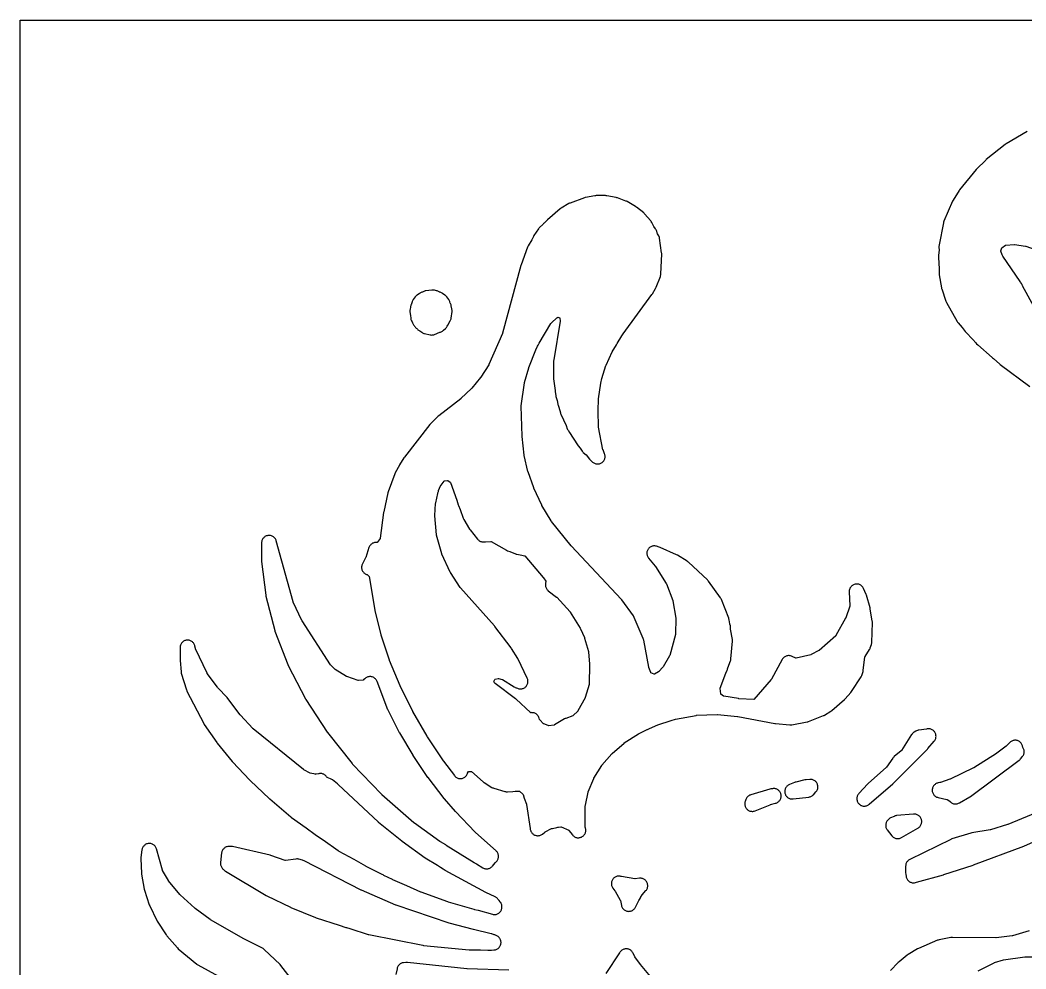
# Model space of a CAD drawing. Header units: millimetres. Extents: x 0 to 300, y 0 to 300.
# Drawn here: x 0 to 161.6, y 147.6 to 300 of the extents above; entities that cross this region are included whole.
import ezdxf

# ---------------------------------------------------------------- set-up
doc = ezdxf.new("R2010")
doc.units = ezdxf.units.MM
doc.layers.add('CUT', color=7, linetype='CONTINUOUS')

msp = doc.modelspace()

# ---------------------------------------------------------------- linework, layer by layer
at = {"layer": 'CUT'}
for points in [[(0.0014, 299.9986), (0.0295, 300), (149.1219, 300), (151.6802, 300), (299.6408, 300), (299.6689, 299.9986), (299.6703, 299.9705), (299.6703, 0.0295), (299.6689, 0.0014), (299.6408, 0), (150.7335, 0), (147.8556, 0), (0.0295, 0), (0.0014, 0.0014), (0, 0.0295), (0, 299.9705)], [(67.9594, 181.0034), (67.9997, 180.9466), (69.7519, 178.6234), (69.8279, 178.5324), (69.9125, 178.4493), (70.0049, 178.375), (70.1041, 178.3102), (70.2093, 178.2555), (70.3194, 178.2114), (70.4332, 178.1784), (70.5498, 178.1568), (70.6679, 178.1468), (70.7865, 178.1485), (70.9043, 178.1619), (71.0202, 178.1868), (71.1331, 178.2231), (71.2418, 178.2703), (71.3453, 178.328), (71.4427, 178.3957), (71.5329, 178.4726), (71.6151, 178.5581), (71.6884, 178.6513), (71.7522, 178.7512), (71.8058, 178.8569), (71.8487, 178.9675), (71.8516, 178.9762), (71.8672, 179.0032), (72.0511, 179.288), (72.0678, 179.3112), (72.0963, 179.3103), (72.4337, 179.2834), (72.4645, 179.2793), (72.4891, 179.2602), (74.3843, 177.6244), (74.4594, 177.5646), (74.539, 177.511), (75.7962, 176.7367), (75.888, 176.6855), (75.9839, 176.6426), (76.0831, 176.6083), (77.8754, 176.0747), (77.9779, 176.049), (78.0822, 176.0324), (78.1876, 176.0251), (78.2933, 176.0271), (79.1337, 176.0801), (79.5462, 176.1061), (80.1536, 176.1444), (80.1823, 176.1448), (80.2048, 176.127), (80.7585, 175.644), (80.7808, 175.6225), (80.7924, 175.5938), (80.9907, 175.0166), (81.3312, 174.0257), (81.3387, 174.0001), (81.3439, 173.974), (81.9393, 170.1131), (81.9591, 169.9848), (81.9831, 169.868), (82.0185, 169.7542), (82.0651, 169.6445), (82.1223, 169.54), (82.1896, 169.4416), (82.2663, 169.3504), (82.3518, 169.2673), (82.445, 169.193), (82.5451, 169.1284), (82.6512, 169.074), (82.7621, 169.0304), (82.8768, 168.998), (82.9941, 168.9772), (83.113, 168.9681), (83.2321, 168.9708), (83.3504, 168.9854), (83.4667, 169.0116), (83.5798, 169.0492), (83.6886, 169.0978), (83.792, 169.157), (83.8891, 169.2262), (84.2933, 169.5456), (84.3171, 169.5626), (84.3424, 169.5772), (85.3757, 170.1064), (85.513, 170.1378), (86.2204, 170.2995), (86.3558, 170.3304), (86.4901, 170.3611), (86.8655, 170.4097), (86.8927, 170.4119), (86.918, 170.4019), (88.1253, 169.8588), (88.1516, 169.8453), (88.1707, 169.8227), (88.7093, 169.1143), (88.7849, 169.0244), (88.8688, 168.9423), (88.9604, 168.8689), (89.0588, 168.8047), (89.1629, 168.7505), (89.2718, 168.7067), (89.3845, 168.6737), (89.4999, 168.6519), (89.6168, 168.6415), (89.7342, 168.6426), (89.851, 168.6551), (89.9659, 168.679), (90.078, 168.714), (90.1861, 168.7598), (90.2892, 168.816), (90.3864, 168.8819), (90.4766, 168.957), (90.559, 169.0406), (90.6329, 169.1319), (90.6976, 169.2299), (90.7523, 169.3337), (90.7966, 169.4425), (90.8301, 169.555), (90.8524, 169.6703), (90.8634, 169.7872), (90.8629, 169.9046), (90.8509, 170.0214), (90.8275, 170.1364), (90.7991, 170.2482), (90.7924, 170.2833), (90.7899, 170.3191), (90.7615, 173.4698), (90.7762, 173.6045), (90.7899, 173.7289), (90.7919, 173.7476), (90.8035, 173.8531), (91.243, 175.9575), (91.2499, 175.9842), (91.2591, 176.0101), (92.1508, 178.1804), (92.1611, 178.2028), (92.1732, 178.2243), (93.4381, 180.2666), (93.4518, 180.2868), (93.4672, 180.3059), (95.0657, 182.1358), (95.122, 182.1922), (97.0232, 183.8582), (97.041, 183.8727), (97.0599, 183.8857), (99.3607, 185.3477), (99.4216, 185.3816), (100.7253, 186.011), (100.785, 186.0373), (100.8028, 186.0451), (101.129, 186.189), (102.465, 186.7783), (104.6005, 187.4921), (105.2946, 187.7161), (108.5852, 188.3058), (108.6641, 188.3146), (111.9844, 188.4633), (112.0075, 188.4634), (112.0306, 188.4618), (115.2509, 188.1071), (115.2938, 188.1008), (121.2474, 187.0053), (121.3519, 186.9908), (123.6414, 186.7751), (123.7527, 186.7698), (123.864, 186.7748), (123.9744, 186.7902), (126.4087, 187.245), (126.5205, 187.2715), (126.6292, 187.3085), (129.0515, 188.2654), (129.1428, 188.3059), (129.2304, 188.3539), (130.2346, 188.9596), (130.3205, 189.0165), (130.4011, 189.0806), (132.4352, 190.8447), (132.5545, 190.9639), (133.4469, 191.9903), (133.548, 192.1245), (135.0868, 194.4961), (135.1528, 194.6112), (135.2056, 194.7329), (135.3838, 195.2146), (135.4253, 195.3513), (135.4503, 195.4919), (135.7061, 197.6846), (135.7105, 197.7112), (135.7239, 197.7345), (136.4429, 198.8605), (136.4933, 198.9472), (136.5363, 199.0378), (136.5716, 199.1317), (136.7523, 199.6815), (136.7828, 199.792), (136.8027, 199.9048), (136.8117, 200.019), (136.9105, 203.2064), (136.9085, 203.3222), (136.8953, 203.4373), (136.5691, 205.4316), (136.5363, 205.5756), (135.9401, 207.6084), (135.8906, 207.7455), (135.4899, 208.6753), (135.4374, 208.7822), (135.3745, 208.8834), (135.3019, 208.9779), (135.2203, 209.0647), (135.1305, 209.143), (135.0334, 209.212), (134.9299, 209.271), (134.821, 209.3195), (134.7079, 209.3569), (134.5917, 209.3829), (134.4734, 209.3973), (134.3543, 209.3999), (134.2355, 209.3907), (134.1182, 209.3697), (134.0036, 209.3372), (133.8928, 209.2935), (133.7868, 209.239), (133.6868, 209.1743), (133.5937, 209.0999), (133.5084, 209.0167), (133.4318, 208.9255), (133.3646, 208.8271), (133.3075, 208.7226), (133.261, 208.6129), (133.2257, 208.4991), (133.2018, 208.3824), (133.1896, 208.2638), (133.1892, 208.1447), (133.2928, 205.9134), (133.2928, 205.8854), (133.285, 205.8586), (132.6312, 203.9465), (132.6214, 203.9214), (132.6093, 203.8974), (131.0582, 201.1202), (131.0401, 201.0916), (131.0159, 201.0678), (128.368, 198.7448), (128.3392, 198.7224), (128.3078, 198.7038), (127.0814, 198.0722), (127.0485, 198.0577), (127.0142, 198.0472), (124.6534, 197.4822), (124.6249, 197.4768), (124.5982, 197.4882), (124.0026, 197.7784), (123.8907, 197.8261), (123.7745, 197.8622), (123.6552, 197.8863), (123.5341, 197.8983), (123.4125, 197.8979), (123.2915, 197.8852), (123.1724, 197.8603), (123.0564, 197.8235), (122.9448, 197.7751), (122.8386, 197.7157), (122.739, 197.6458), (122.647, 197.5662), (122.5635, 197.4777), (122.4894, 197.3812), (122.4255, 197.2777), (120.6796, 194.1019), (120.6632, 194.0754), (120.6441, 194.0507), (117.887, 190.8527), (117.8663, 190.831), (117.8363, 190.8314), (115.4587, 190.9795), (115.3988, 190.9863), (113.017, 191.3777), (112.9879, 191.384), (112.9636, 191.4011), (112.5655, 191.7127), (112.5428, 191.7325), (112.5386, 191.7624), (112.4657, 192.6118), (112.4647, 192.6445), (112.4744, 192.6758), (113.365, 195.0715), (113.5793, 195.5471), (113.6256, 195.6667), (113.659, 195.7906), (113.6947, 195.9586), (114.1122, 197.0818), (114.1452, 197.1846), (114.1689, 197.2899), (114.183, 197.3969), (114.425, 200.2043), (114.4294, 200.3039), (114.4256, 200.4036), (114.4134, 200.5027), (114.1383, 202.1703), (114.1381, 202.359), (114.1335, 202.4641), (114.1196, 202.5683), (114.0967, 202.671), (114.0172, 202.9653), (113.9967, 203.0285), (113.8933, 203.655), (113.8668, 203.7761), (113.828, 203.8939), (112.6558, 206.9133), (112.6153, 207.0059), (112.5671, 207.0948), (112.5116, 207.1793), (110.5683, 209.8833), (110.4952, 209.9752), (110.4133, 210.0596), (107.3559, 212.9176), (107.2647, 212.9947), (107.1662, 213.0624), (105.5866, 214.0364), (105.451, 214.1085), (102.8299, 215.2931), (102.6699, 215.3521), (102.2137, 215.4844), (102.0993, 215.5116), (101.9828, 215.5275), (101.8653, 215.5318), (101.7479, 215.5247), (101.6318, 215.5061), (101.5181, 215.4762), (101.4078, 215.4353), (101.3021, 215.3839), (101.2019, 215.3223), (101.1082, 215.2512), (101.0219, 215.1713), (100.9439, 215.0833), (100.8748, 214.9882), (100.8154, 214.8867), (100.7662, 214.7799), (100.7277, 214.6687), (100.7003, 214.5544), (100.6842, 214.4379), (100.6795, 214.3204), (100.6864, 214.203), (100.7048, 214.0868), (100.7344, 213.973), (100.775, 213.8627), (100.8263, 213.7568), (100.8876, 213.6565), (100.9585, 213.5627), (102.0323, 212.277), (102.0804, 212.2107), (103.7824, 209.4896), (103.7965, 209.4644), (103.8081, 209.438), (104.8449, 206.7339), (104.8541, 206.7061), (104.8604, 206.6775), (105.3313, 203.9404), (105.3349, 203.9115), (105.3356, 203.8823), (105.2745, 201.3867), (105.2715, 201.3514), (105.2644, 201.3167), (104.3565, 197.9299), (104.3483, 197.9042), (104.3356, 197.8804), (103.2885, 196.1066), (103.2716, 196.0809), (103.252, 196.0572), (102.5969, 195.3382), (102.5767, 195.318), (102.553, 195.302), (101.9193, 194.9183), (101.8945, 194.9049), (101.8682, 194.915), (101.3405, 195.1481), (101.3138, 195.1615), (101.3024, 195.1891), (101.0082, 196.0124), (101.0011, 196.035), (100.9958, 196.0581), (100.1853, 200.389), (100.154, 200.5168), (100.109, 200.6404), (98.6515, 204.0454), (98.5909, 204.1674), (98.5169, 204.2817), (96.6359, 206.8531), (96.543, 206.9652), (88.5506, 215.493), (88.5209, 215.5272), (85.3497, 219.4688), (85.3033, 219.5353), (83.8209, 221.9967), (83.7903, 222.0544), (82.5287, 224.7831), (82.5081, 224.8335), (81.5888, 227.4135), (81.569, 227.4818), (80.9829, 230.0606), (80.9716, 230.1279), (80.6451, 233.0951), (80.6417, 233.1423), (80.4934, 237.9725), (80.4938, 237.9988), (80.4964, 238.0249), (81.033, 241.7047), (81.0482, 241.7774), (81.6963, 244.1295), (81.7171, 244.1914), (82.834, 247.0054), (83.133, 247.5951), (83.231, 247.7885), (83.29, 247.9049), (83.394, 248.1101), (85.2772, 251.2575), (85.3598, 251.3605), (86.2164, 252.1596), (86.3171, 252.2057), (86.3593, 252.225), (86.3791, 252.234), (86.4571, 252.2697), (86.6594, 252.17), (86.6856, 252.1554), (86.6928, 252.1262), (86.7736, 251.7074), (86.7775, 251.681), (86.7742, 251.6545), (85.7211, 245.4429), (85.7091, 245.3499), (85.7043, 245.2561), (85.673, 242.5349), (85.6836, 242.3617), (85.9327, 240.5021), (85.9331, 240.494), (85.9411, 240.3947), (85.9573, 240.2964), (85.9656, 240.2569), (86.0426, 239.6822), (86.0751, 239.5226), (86.2529, 238.8777), (86.3697, 238.3173), (86.394, 238.2206), (86.4263, 238.1263), (86.5417, 237.8302), (86.8036, 236.8804), (86.8316, 236.7921), (86.8664, 236.7062), (87.7028, 234.8504), (87.8937, 234.3604), (87.9491, 234.2388), (88.0177, 234.124), (88.2781, 233.7388), (89.5561, 231.7425), (89.6507, 231.6144), (89.9664, 231.2412), (90.297, 230.7522), (90.3738, 230.6506), (90.461, 230.5577), (90.9028, 230.1345), (91.4785, 229.4541), (91.5874, 229.3412), (91.9591, 229.0034), (92.051, 228.9277), (92.15, 228.8616), (92.2551, 228.8056), (92.3651, 228.7603), (92.4792, 228.7261), (92.596, 228.7034), (92.7145, 228.6924), (92.8336, 228.6932), (92.952, 228.7057), (93.0685, 228.73), (93.1821, 228.7656), (93.2916, 228.8123), (93.3959, 228.8697), (93.494, 228.9371), (93.585, 229.0139), (93.6679, 229.0993), (93.7419, 229.1925), (93.8063, 229.2926), (93.8605, 229.3986), (93.9039, 229.5095), (93.9362, 229.624), (93.9569, 229.7413), (93.9659, 229.86), (93.9631, 229.979), (93.9485, 230.0971), (93.9223, 230.2132), (93.8847, 230.3262), (93.6468, 230.9379), (93.6383, 230.9632), (93.632, 230.9891), (92.9239, 234.6181), (92.9203, 234.6419), (92.9185, 234.6659), (92.8364, 237.2191), (92.9078, 239.1806), (93.2735, 241.6824), (93.4488, 242.4006), (94.0883, 244.4878), (94.1161, 244.561), (95.0906, 246.6965), (95.8003, 247.8552), (95.933, 248.0719), (96.6823, 249.2952), (96.8677, 249.598), (101.495, 255.8983), (101.5633, 256.002), (102.0885, 256.8985), (102.1344, 256.9847), (102.1732, 257.0745), (102.8493, 258.8331), (102.8894, 258.9572), (102.9158, 259.0848), (102.9282, 259.2146), (103.0581, 262.3864), (103.0576, 262.496), (103.047, 262.6051), (102.7121, 264.951), (102.6856, 265.0831), (102.6445, 265.2115), (102.5892, 265.3344), (102.4135, 265.6728), (102.2303, 266.1804), (102.1864, 266.286), (102.1326, 266.3869), (102.0694, 266.4823), (101.8078, 266.8394), (101.4587, 267.5118), (101.3865, 267.6329), (101.3006, 267.7447), (100.3221, 268.8739), (100.2484, 268.9516), (100.1682, 269.0225), (99.0026, 269.9617), (98.926, 270.0186), (98.845, 270.0693), (97.4915, 270.8427), (97.4043, 270.8879), (97.3137, 270.9258), (95.9468, 271.4333), (95.8521, 271.4641), (95.7552, 271.4868), (94.2349, 271.7785), (94.1224, 271.7946), (94.0088, 271.8), (92.5387, 271.8), (92.427, 271.7948), (92.3162, 271.7792), (90.8416, 271.5011), (90.7473, 271.4793), (90.655, 271.45), (88.3413, 270.6111), (88.2366, 270.5674), (88.1365, 270.514), (86.9154, 269.787), (86.8305, 269.7315), (86.7507, 269.669), (84.7076, 267.9268), (84.5856, 267.8067), (84.2421, 267.4165), (84.2018, 267.3934), (84.0987, 267.3186), (84.0041, 267.2333), (83.4014, 266.6287), (83.3251, 266.5446), (83.2571, 266.4536), (82.5318, 265.3809), (82.4494, 265.239), (82.188, 264.7085), (81.6145, 263.7396), (81.5638, 263.6445), (81.5218, 263.5452), (80.4703, 260.7067), (80.4372, 260.6033), (77.4941, 249.7297), (77.4653, 249.6475), (75.3078, 244.6818), (75.2974, 244.6603), (75.2853, 244.6397), (74.0185, 242.6608), (73.9784, 242.6054), (72.5452, 240.8464), (72.4933, 240.7905), (70.8192, 239.2), (70.7718, 239.1595), (67.2374, 236.4412), (67.1117, 236.3297), (65.9254, 235.1185), (65.8377, 235.0184), (61.7375, 229.7791), (61.6653, 229.6762), (60.9642, 228.5561), (60.9217, 228.4825), (60.2677, 227.2518), (60.2026, 227.1069), (59.1369, 224.2404), (59.0893, 224.078), (58.4126, 220.976), (58.3954, 220.8774), (57.853, 216.7708), (57.8471, 216.7395), (57.8288, 216.7135), (57.3377, 216.0916), (57.3194, 216.0706), (57.2931, 216.0731), (57.1775, 216.0787), (57.0618, 216.0732), (56.9473, 216.0565), (56.8348, 216.0289), (56.7256, 215.9905), (56.6205, 215.9418), (56.5207, 215.8832), (56.4269, 215.8153), (56.3401, 215.7386), (56.2612, 215.6539), (56.1907, 215.562), (56.1295, 215.4638), (56.078, 215.3601), (56.0367, 215.2519), (55.522, 213.6787), (55.5134, 213.6556), (55.5029, 213.6334), (54.9867, 212.6432), (54.9366, 212.534), (54.8976, 212.4203), (54.8702, 212.3033), (54.8546, 212.1842), (54.8511, 212.0641), (54.8595, 211.9442), (54.8799, 211.8258), (54.912, 211.7101), (54.9556, 211.5981), (55.0101, 211.491), (55.0751, 211.3899), (55.1498, 211.2959), (55.2336, 211.2097), (55.3256, 211.1324), (55.4248, 211.0647), (55.5303, 211.0072), (55.641, 210.9606), (55.7559, 210.9252), (55.7725, 210.921), (55.7939, 210.9016), (56.0217, 210.6735), (56.042, 210.651), (56.0486, 210.6216), (56.9881, 205.2026), (57.0049, 205.1224), (57.9381, 201.307), (57.9646, 201.2149), (59.2784, 197.2474), (59.3086, 197.1663), (60.9779, 193.1269), (61.0106, 193.0547), (63.0063, 189.0063), (63.0418, 188.9397), (65.3322, 184.9479), (65.3746, 184.8794)], [(67.1116, 256.4549), (67.0079, 256.4946), (66.9009, 256.5246), (66.5468, 256.6065), (66.442, 256.6259), (66.3358, 256.6359), (66.2291, 256.6364), (66.1229, 256.6274), (65.1917, 256.5072), (65.0765, 256.4866), (64.9638, 256.4548), (64.8548, 256.4122), (64.7504, 256.3592), (64.6517, 256.2963), (64.6506, 256.2954), (64.5478, 256.2705), (64.4406, 256.2392), (64.3368, 256.198), (64.2372, 256.1473), (64.1429, 256.0877), (63.7634, 255.8223), (63.6588, 255.7402), (63.564, 255.647), (63.4801, 255.544), (63.1533, 255.094), (63.0952, 255.006), (63.045, 254.9133), (63.0031, 254.8166), (62.9699, 254.7165), (62.891, 254.4382), (62.8631, 254.391), (62.8163, 254.2918), (62.7786, 254.1888), (62.7506, 254.0828), (62.7323, 253.9747), (62.724, 253.8653), (62.7235, 253.8481), (62.6595, 253.6226), (62.633, 253.5084), (62.6178, 253.3921), (62.6141, 253.2749), (62.6218, 253.158), (62.6912, 252.5538), (62.6916, 252.5359), (62.7001, 252.4757), (62.7384, 252.1428), (62.758, 252.0245), (62.7894, 251.9087), (62.8321, 251.7966), (62.8859, 251.6893), (62.9905, 251.5043), (63.033, 251.372), (63.0793, 251.2507), (63.1384, 251.1351), (63.2097, 251.0266), (63.2923, 250.9264), (63.3566, 250.8566), (63.377, 250.8204), (63.444, 250.715), (63.5216, 250.6172), (63.6089, 250.528), (63.705, 250.4484), (63.7909, 250.3845), (63.8218, 250.3509), (63.9149, 250.2601), (64.0173, 250.1799), (64.1277, 250.1112), (64.2125, 250.0706), (64.5152, 249.8452), (64.6195, 249.7756), (64.7305, 249.7174), (64.847, 249.671), (64.9677, 249.6371), (65.8554, 249.4368), (65.977, 249.4158), (66.1001, 249.4075), (66.2234, 249.4118), (66.3456, 249.4288), (66.4655, 249.4583), (66.5816, 249.4998), (67.4004, 249.8415), (67.4247, 249.847), (67.5383, 249.8789), (67.6481, 249.9218), (67.7532, 249.9752), (67.8526, 250.0387), (67.9062, 250.0809), (67.9243, 250.0923), (68.0289, 250.1759), (68.3571, 250.4696), (68.3724, 250.485), (68.4317, 250.5415), (68.5034, 250.6234), (68.5673, 250.7114), (68.623, 250.8049), (68.7091, 250.9656), (69.102, 251.6678), (69.153, 251.7702), (69.194, 251.8769), (69.2247, 251.9871), (69.2448, 252.0997), (69.3823, 253.1618), (69.3918, 253.2835), (69.3889, 253.4056), (69.3736, 253.5267), (69.346, 253.6457), (69.3075, 253.7803), (69.2471, 254.1303), (69.2196, 254.2518), (69.1796, 254.3698), (69.1277, 254.483), (69.087, 254.5516), (69.0396, 254.7177), (69.0064, 254.8172), (68.9646, 254.9134), (68.9146, 255.0055), (68.8568, 255.093), (68.5293, 255.544), (68.4454, 255.647), (68.3506, 255.7402), (68.246, 255.8223), (67.8689, 256.0861), (67.7733, 256.1464), (67.6725, 256.1975), (67.5673, 256.2389), (67.4587, 256.2701), (67.3857, 256.2875), (67.3057, 256.3475), (67.2111, 256.4057)], [(71.2708, 219.7958), (72.1988, 218.2394), (72.2916, 218.1053), (73.4685, 216.6311), (73.5588, 216.5302), (73.5784, 216.5107), (73.665, 216.4323), (73.7589, 216.3627), (73.859, 216.3025), (73.9646, 216.2524), (74.0745, 216.2128), (74.1878, 216.1841), (74.3033, 216.1665), (74.42, 216.1602), (74.5367, 216.1653), (74.6524, 216.1818), (74.6775, 216.1879), (74.7197, 216.1957), (74.7504, 216.1982), (75.6303, 216.2243), (75.6571, 216.2239), (75.6811, 216.2118), (78.1272, 214.8335), (78.2824, 214.7601), (78.6655, 214.6115), (79.5752, 214.2587), (79.6747, 214.2251), (79.7767, 214.2003), (80.5972, 214.0383), (81.034, 213.9521), (81.0615, 213.9453), (81.0809, 213.9245), (84.0429, 210.4295), (84.0798, 210.3811), (84.4242, 209.8793), (84.4401, 209.8535), (84.438, 209.8232), (84.4051, 209.5487), (84.3922, 209.4734), (84.3781, 209.3561), (84.3756, 209.238), (84.3847, 209.1202), (84.4053, 209.0039), (84.4373, 208.8901), (84.4803, 208.7801), (84.5339, 208.6748), (84.5976, 208.5753), (84.6708, 208.4826), (84.7527, 208.3975), (84.8426, 208.3209), (86.1648, 207.302), (86.1843, 207.2856), (86.2023, 207.2677), (88.3465, 204.9387), (88.3647, 204.9168), (88.3809, 204.8933), (89.9864, 202.2953), (90.0271, 202.2171), (90.6426, 200.7864), (90.6665, 200.7205), (91.3127, 198.55), (91.3201, 198.5193), (91.3242, 198.4881), (91.4765, 196.5431), (91.4782, 196.4843), (91.4148, 193.2966), (91.413, 193.269), (91.4061, 193.2424), (90.775, 191.1801), (90.7649, 191.152), (90.752, 191.1252), (89.6121, 189.0202), (89.5961, 188.9941), (89.5752, 188.9717), (88.8532, 188.2769), (88.8297, 188.2565), (88.8011, 188.2444), (87.6429, 187.8245), (87.5356, 187.7796), (87.4331, 187.7246), (85.8254, 186.7571), (85.7969, 186.742), (85.765, 186.7368), (84.8968, 186.6441), (84.8696, 186.6424), (84.8437, 186.6506), (84.1114, 186.9188), (84.0851, 186.9299), (84.0648, 186.9501), (83.4637, 187.6106), (83.4463, 187.6315), (83.4376, 187.6573), (83.376, 187.8705), (83.3367, 187.9849), (83.286, 188.0948), (83.2245, 188.199), (83.1528, 188.2964), (83.0717, 188.3862), (82.9819, 188.4673), (82.8844, 188.539), (82.7802, 188.6005), (82.6704, 188.6512), (82.556, 188.6906), (82.4382, 188.7182), (82.3182, 188.7339), (82.1973, 188.7374), (82.0766, 188.7287), (82.029, 188.7228), (82.0005, 188.7207), (81.9787, 188.7392), (79.6823, 190.8899), (79.5732, 190.9806), (76.29, 193.3963), (76.2653, 193.4166), (76.2483, 193.4437), (76.0964, 193.7181), (76.0837, 193.7441), (76.0958, 193.7703), (76.2498, 194.0644), (76.2654, 194.0907), (76.2946, 194.0999), (76.8118, 194.2347), (76.8414, 194.2409), (76.871, 194.2348), (77.4456, 194.0857), (77.4746, 194.0765), (77.5012, 194.0617), (79.3768, 192.8855), (79.4571, 192.8394), (79.5407, 192.7996), (79.6841, 192.738), (79.6998, 192.7313), (79.7304, 192.7181), (79.896, 192.647), (80.0048, 192.6063), (80.117, 192.5764), (80.2315, 192.5575), (80.3473, 192.5497), (80.4634, 192.5532), (80.5785, 192.5679), (80.6917, 192.5936), (80.8019, 192.6301), (80.9081, 192.6771), (81.0092, 192.7342), (81.1043, 192.8007), (81.1926, 192.8762), (81.2731, 192.9598), (81.3452, 193.0508), (81.4081, 193.1483), (81.4614, 193.2515), (81.5044, 193.3593), (81.5368, 193.4708), (81.5583, 193.5849), (81.5686, 193.7005), (81.5678, 193.8166), (81.5557, 193.932), (81.5325, 194.0458), (81.4984, 194.1568), (81.4538, 194.2639), (80.0021, 197.3235), (79.9372, 197.4425), (78.934, 199.0568), (78.868, 199.1524), (76.236, 202.5939), (76.1802, 202.6617), (70.7244, 208.8071), (70.7099, 208.8247), (70.6968, 208.8433), (69.14, 211.2522), (69.1009, 211.3227), (67.7415, 214.216), (67.7315, 214.2398), (67.7236, 214.2643), (66.9119, 217.2341), (66.9062, 217.2589), (66.9027, 217.2842), (66.6065, 220.3402), (66.6051, 220.3656), (66.6059, 220.391), (66.7497, 222.3475), (66.7619, 222.4315), (67.0922, 223.942), (67.1276, 224.0684), (67.185, 224.2734), (67.1875, 224.2824), (67.2349, 224.4514), (67.3511, 224.7944), (67.4728, 225.0513), (67.4799, 225.0665), (67.4806, 225.0678), (67.4826, 225.0722), (68.1108, 225.9402), (68.1287, 225.9626), (68.1566, 225.9687), (68.6711, 226.0554), (68.7008, 226.0588), (68.7256, 226.042), (69.1009, 225.7585), (69.1229, 225.7401), (69.1339, 225.7136), (70.138, 222.9011), (70.3699, 222.1408), (70.4104, 222.0284), (70.68, 221.3831), (71.1713, 220.0069), (71.2159, 219.8989)], [(39.5475, 217.1292), (39.4396, 217.0801), (39.337, 217.0206), (39.2409, 216.9513), (39.152, 216.8729), (39.0713, 216.7861), (38.9996, 216.6917), (38.9375, 216.5907), (38.8857, 216.4841), (38.8447, 216.3729), (38.8148, 216.2582), (38.7964, 216.1411), (38.7897, 216.0227), (38.768, 213.1755), (38.7776, 213.0144), (39.4676, 207.6099), (39.4952, 207.4651), (40.9016, 201.9553), (40.9432, 201.8242), (42.9951, 196.4488), (43.0509, 196.3243), (45.8246, 190.9759), (45.8845, 190.8732), (49.3026, 185.6278), (49.3688, 185.536), (53.3339, 180.5505), (53.4088, 180.465), (58.0441, 175.6521), (58.1187, 175.581), (63.2619, 171.0858), (63.351, 171.0151), (67.4092, 168.0964), (67.4797, 168.0493), (68.3176, 167.5324), (68.3748, 167.4919), (68.4344, 167.4525), (72.9335, 164.659), (72.99, 164.6261), (73.3329, 164.4382), (74.3167, 163.8313), (74.4218, 163.7735), (74.5322, 163.7264), (74.6468, 163.6907), (74.7643, 163.6665), (74.8837, 163.6542), (75.0037, 163.6539), (75.1231, 163.6656), (75.2408, 163.6891), (75.3555, 163.7243), (75.4661, 163.7708), (75.5716, 163.8281), (75.6708, 163.8956), (75.7627, 163.9727), (75.8465, 164.0586), (75.8881, 164.1056), (75.9205, 164.1424), (75.9271, 164.1499), (76.0409, 164.2789), (76.3717, 164.6537), (76.4961, 164.7947), (76.5206, 164.8224), (76.5463, 164.8515), (76.6194, 164.943), (76.6833, 165.0412), (76.7372, 165.1451), (76.7808, 165.2538), (76.8136, 165.3663), (76.8353, 165.4814), (76.8456, 165.598), (76.8445, 165.7151), (76.832, 165.8316), (76.8083, 165.9462), (76.7734, 166.0581), (76.7278, 166.1659), (76.672, 166.2689), (76.6063, 166.3658), (76.5316, 166.456), (76.4483, 166.5384), (73.1542, 169.4966), (73.1212, 169.5286), (69.9165, 172.8836), (68.1665, 174.8998), (68.1443, 174.927), (65.5396, 178.3102), (65.5183, 178.3396), (63.1374, 181.8527), (63.1184, 181.8826), (60.9757, 185.4852), (60.9564, 185.5203), (59.1166, 189.1433), (59.0917, 189.1991), (57.3321, 193.7636), (57.2838, 193.8724), (57.225, 193.9758), (57.1563, 194.0729), (57.0783, 194.1628), (56.9918, 194.2444), (56.8976, 194.3171), (56.7966, 194.3801), (56.69, 194.4328), (56.5786, 194.4747), (56.4636, 194.5054), (56.3462, 194.5245), (56.2275, 194.5319), (56.1086, 194.5274), (55.9907, 194.5113), (55.875, 194.4835), (55.7626, 194.4445), (55.6546, 194.3944), (55.5522, 194.334), (55.4562, 194.2637), (55.3676, 194.1842), (55.1714, 193.9897), (55.1502, 193.9707), (55.1221, 193.9663), (54.3758, 193.8867), (54.3435, 193.885), (54.3124, 193.8938), (52.4739, 194.5223), (52.4424, 194.5351), (52.4126, 194.5514), (50.6229, 195.6661), (50.5952, 195.6856), (50.5698, 195.7082), (49.8964, 196.3802), (49.8751, 196.4039), (49.8564, 196.4297), (45.3072, 203.4781), (45.2705, 203.5437), (43.8565, 206.4882), (43.846, 206.5129), (43.8377, 206.5385), (41.1467, 216.3315), (41.1097, 216.4441), (41.0618, 216.5526), (41.0034, 216.6557), (40.9351, 216.7526), (40.8575, 216.8423), (40.7716, 216.9239), (40.6779, 216.9966), (40.5776, 217.0597), (40.4715, 217.1126), (40.3607, 217.1548), (40.2463, 217.1858), (40.1294, 217.2054), (40.0112, 217.2134), (39.8927, 217.2097), (39.7752, 217.1943), (39.6597, 217.1673)], [(26.5665, 200.3523), (26.4549, 200.3138), (26.3476, 200.2646), (26.2456, 200.2051), (26.15, 200.1358), (26.0617, 200.0575), (25.9815, 199.9708), (25.9101, 199.8767), (25.8484, 199.7761), (25.7969, 199.6699), (25.756, 199.5591), (25.7263, 199.4448), (25.7079, 199.3282), (25.701, 199.2103), (25.6839, 197.2487), (25.6884, 197.1335), (25.8471, 195.3216), (25.8646, 195.1973), (25.8949, 195.0756), (26.7189, 192.3799), (26.7556, 192.2769), (26.8016, 192.1776), (29.4992, 186.9841), (29.5778, 186.8538), (31.6103, 183.9204), (31.6697, 183.8418), (34.0879, 180.9003), (34.1367, 180.8445), (36.9028, 177.8747), (36.9575, 177.8196), (40.0402, 174.9119), (40.0892, 174.8682), (43.5068, 171.981), (43.5841, 171.9209), (45.9357, 170.2425), (47.3767, 169.1502), (47.4393, 169.1059), (48.6652, 168.2944), (51.0789, 166.5717), (51.2094, 166.4907), (53.6157, 165.2016), (55.4874, 164.1165), (55.5498, 164.0828), (58.1008, 162.799), (58.2456, 162.7214), (58.3169, 162.6862), (58.3972, 162.6498), (59.7531, 161.9674), (59.8253, 161.9341), (62.0812, 160.9802), (64.3107, 159.9698), (64.3966, 159.9348), (68.6567, 158.3884), (68.7394, 158.3617), (72.4928, 157.2995), (72.9057, 157.1609), (73.0035, 157.1327), (73.5701, 156.9946), (75.8693, 156.344), (75.9844, 156.3175), (76.1015, 156.3024), (76.2195, 156.2989), (76.3372, 156.307), (76.4537, 156.3266), (76.5676, 156.3576), (76.6779, 156.3996), (76.7836, 156.4523), (76.8835, 156.5151), (76.9769, 156.5874), (77.0626, 156.6685), (77.14, 156.7577), (77.2082, 156.854), (77.2667, 156.9566), (77.3148, 157.0644), (77.352, 157.1764), (77.3781, 157.2916), (77.3927, 157.4087), (77.3958, 157.5267), (77.3935, 157.6248), (77.3855, 157.7378), (77.3669, 157.8495), (77.3378, 157.959), (77.2985, 158.0652), (77.2495, 158.1673), (77.191, 158.2643), (77.1236, 158.3553), (76.9414, 158.5786), (76.8636, 158.6651), (76.7834, 158.7384), (76.7435, 158.7954), (76.6689, 158.883), (76.5862, 158.963), (76.4962, 159.0347), (76.3997, 159.0975), (76.2977, 159.1507), (74.8228, 159.8328), (68.2978, 163.3824), (67.9775, 163.5808), (67.5125, 163.8688), (67.0474, 164.1569), (65.0717, 165.3805), (61.3648, 168.0582), (61.3386, 168.0783), (57.5882, 171.1148), (57.5557, 171.1431), (51.0653, 177.2187), (50.9981, 177.2771), (50.164, 177.9492), (50.0689, 178.0184), (49.9675, 178.0779), (49.8608, 178.1273), (49.3251, 178.3438), (49.2975, 178.3566), (49.2951, 178.36), (49.2365, 178.4518), (49.1632, 178.5449), (49.081, 178.6304), (48.9908, 178.7073), (48.8935, 178.7749), (48.79, 178.8326), (48.6812, 178.8798), (48.5684, 178.9161), (48.4525, 178.9411), (48.3348, 178.9544), (48.2162, 178.9562), (48.0981, 178.9462), (47.9816, 178.9246), (47.9521, 178.9176), (47.4877, 178.8328), (47.4583, 178.8289), (47.429, 178.8339), (46.6192, 179.0142), (46.5935, 179.0212), (46.5696, 179.0325), (45.5586, 179.5666), (45.5337, 179.5813), (45.5103, 179.5984), (37.4191, 186.136), (37.4024, 186.1506), (37.3868, 186.1663), (35.3972, 188.3316), (35.3565, 188.3809), (33.393, 191.038), (33.2851, 191.1646), (31.7394, 192.7423), (31.6839, 192.8077), (30.0639, 195.021), (30.0485, 195.0442), (30.0353, 195.0688), (28.1674, 198.9822), (28.157, 199.0066), (28.1512, 199.0323), (28.0816, 199.4146), (28.0548, 199.5296), (28.0168, 199.6414), (27.968, 199.7489), (27.9089, 199.8511), (27.84, 199.947), (27.7621, 200.0356), (27.6758, 200.1162), (27.5819, 200.1879), (27.4816, 200.25), (27.3755, 200.302), (27.2649, 200.3433), (27.1508, 200.3735), (27.0342, 200.3924), (26.9164, 200.3997), (26.7984, 200.3954), (26.6814, 200.3796)], [(134.8734, 173.9698), (134.9695, 173.9029), (135.0717, 173.8457), (135.179, 173.7987), (135.2904, 173.7624), (135.4048, 173.7372), (135.5211, 173.7232), (135.6382, 173.7206), (135.755, 173.7294), (135.8704, 173.7496), (135.9833, 173.781), (136.0925, 173.8232), (136.1972, 173.8759), (136.2962, 173.9385), (136.3886, 174.0104), (140.1889, 177.2792), (140.2571, 177.3427), (145.7599, 182.875), (145.8321, 182.9543), (146.8523, 184.1821), (146.9223, 184.2753), (146.983, 184.3748), (147.0337, 184.4797), (147.074, 184.5891), (147.1036, 184.7018), (147.122, 184.8169), (147.1292, 184.9332), (147.1251, 185.0497), (147.1096, 185.1652), (147.0831, 185.2787), (147.0457, 185.3891), (146.9977, 185.4953), (146.9397, 185.5964), (146.8721, 185.6914), (146.7956, 185.7793), (146.711, 185.8595), (146.619, 185.931), (146.5204, 185.9933), (146.4163, 186.0457), (146.3077, 186.0878), (146.1954, 186.1191), (146.0806, 186.1394), (145.9644, 186.1485), (145.8479, 186.1462), (145.7321, 186.1327), (145.6207, 186.1085), (145.5931, 186.1037), (144.3751, 185.9463), (144.2501, 185.9234), (144.1282, 185.8874), (144.0109, 185.8387), (143.8993, 185.7778), (143.5963, 185.5911), (143.5059, 185.5295), (143.4214, 185.46), (143.3437, 185.383), (143.2733, 185.2993), (143.2108, 185.2096), (141.5957, 182.6485), (141.5771, 182.6222), (141.5532, 182.6005), (140.4163, 181.6747), (140.3352, 181.6024), (140.261, 181.523), (140.1943, 181.4372), (139.1521, 179.9638), (139.1307, 179.937), (139.1064, 179.9128), (136.2665, 177.3938), (136.1815, 177.3106), (134.7249, 175.7347), (134.6496, 175.6449), (134.5835, 175.5482), (134.5272, 175.4455), (134.4811, 175.3378), (134.4457, 175.2262), (134.4214, 175.1116), (134.4084, 174.9951), (134.4068, 174.878), (134.4166, 174.7613), (134.4378, 174.6461), (134.4701, 174.5335), (134.5132, 174.4246), (134.5667, 174.3204), (134.6301, 174.2219), (134.7029, 174.1301), (134.7842, 174.0458)], [(146.5625, 175.9491), (146.5999, 175.8382), (146.648, 175.7315), (146.7063, 175.6299), (146.7742, 175.5346), (146.851, 175.4463), (146.9361, 175.3659), (147.0286, 175.2941), (147.1277, 175.2318), (147.2323, 175.1793), (147.3416, 175.1374), (147.4545, 175.1062), (148.8455, 174.7947), (148.8779, 174.7855), (148.9075, 174.7692), (149.3422, 174.4965), (149.3656, 174.4802), (149.4003, 174.4446), (149.4186, 174.424), (149.5081, 174.3417), (149.6056, 174.269), (149.7099, 174.2065), (149.8199, 174.1548), (149.9347, 174.1146), (150.0529, 174.0861), (150.1734, 174.0698), (150.295, 174.0658), (150.4163, 174.0741), (150.5361, 174.0946), (150.6533, 174.1272), (150.7666, 174.1714), (150.8748, 174.2269), (152.5428, 175.1918), (152.6577, 175.2674), (160.502, 181.0968), (160.5797, 181.1597), (160.6518, 181.2288), (160.718, 181.3037), (161.0273, 181.6849), (161.0981, 181.7816), (161.159, 181.885), (161.2091, 181.9939), (161.2482, 182.1072), (161.2758, 182.2239), (161.2916, 182.3428), (161.2954, 182.4626), (161.2873, 182.5822), (161.2672, 182.7005), (161.2355, 182.8161), (161.1924, 182.928), (161.1383, 183.035), (161.0738, 183.1361), (161.0728, 183.1376), (161.058, 183.1605), (161.0525, 183.1871), (161.0347, 183.2981), (161.0099, 183.4147), (160.9738, 183.5282), (160.9265, 183.6376), (160.8686, 183.7418), (160.8007, 183.8397), (160.7234, 183.9304), (160.6375, 184.013), (160.5438, 184.0867), (160.4432, 184.1507), (160.3368, 184.2044), (160.2257, 184.2473), (160.1108, 184.2789), (159.9933, 184.299), (159.8744, 184.3074), (159.7553, 184.3039), (159.6371, 184.2886), (159.521, 184.2617), (159.4081, 184.2234), (159.2996, 184.174), (159.1966, 184.1142), (159.0999, 184.0444), (159.0107, 183.9654), (158.439, 183.4061), (158.3845, 183.3589), (156.8902, 182.2135), (156.8437, 182.1812), (153.1943, 179.8947), (153.1353, 179.8622), (149.4028, 178.0717), (149.3391, 178.0455), (147.8459, 177.5299), (147.7628, 177.5077), (147.4916, 177.4559), (147.3778, 177.4284), (147.2673, 177.3899), (147.161, 177.3408), (147.06, 177.2816), (146.9653, 177.2128), (146.8777, 177.1351), (146.7981, 177.0493), (146.7272, 176.9561), (146.6658, 176.8565), (146.6144, 176.7513), (146.5734, 176.6417), (146.5433, 176.5285), (146.5244, 176.413), (146.5169, 176.2962), (146.5208, 176.1792), (146.536, 176.0631)], [(122.9759, 175.4897), (123.038, 175.3885), (123.1099, 175.2939), (123.1908, 175.2069), (123.2799, 175.1284), (123.3763, 175.059), (123.4791, 174.9995), (123.5873, 174.9504), (123.6998, 174.9123), (123.8155, 174.8855), (123.9333, 174.8703), (124.0521, 174.8667), (124.1706, 174.875), (126.6867, 175.1758), (126.8071, 175.1964), (126.9248, 175.2292), (127.0385, 175.2738), (127.1471, 175.3297), (127.2495, 175.3964), (127.3446, 175.4731), (127.4313, 175.5591), (127.8431, 176.0112), (127.9192, 176.1035), (127.9856, 176.2029), (128.0419, 176.3084), (128.0873, 176.4191), (128.1216, 176.5337), (128.1442, 176.6511), (128.155, 176.7702), (128.154, 176.8898), (128.141, 177.0087), (128.1163, 177.1257), (128.08, 177.2397), (128.0326, 177.3495), (127.9744, 177.454), (127.9062, 177.5522), (127.8285, 177.6432), (127.7422, 177.7259), (127.648, 177.7997), (127.547, 177.8637), (127.4401, 177.9173), (127.3284, 177.9601), (127.213, 177.9915), (127.095, 178.0112), (126.9757, 178.0191), (126.8562, 178.0151), (126.2518, 177.9647), (126.1605, 177.9535), (126.0703, 177.9354), (124.5897, 177.5783), (124.5019, 177.5535), (124.4163, 177.5222), (123.5734, 177.177), (123.4658, 177.1266), (123.3638, 177.0658), (123.2682, 176.9952), (123.1801, 176.9155), (123.1003, 176.8275), (123.0296, 176.7321), (122.9687, 176.6301), (122.9182, 176.5226), (122.8785, 176.4106), (122.8502, 176.2953), (122.8333, 176.1777), (122.8282, 176.059), (122.8348, 175.9404), (122.8531, 175.823), (122.8829, 175.7081), (122.924, 175.5966)], [(117.3511, 172.9075), (117.4684, 172.8883), (117.587, 172.8807), (117.7058, 172.8849), (117.8236, 172.9009), (117.9393, 172.9284), (118.0516, 172.9672), (120.4942, 173.9494), (120.5661, 173.9732), (121.3608, 174.1811), (121.4732, 174.2165), (121.5816, 174.2627), (121.685, 174.3194), (121.7823, 174.386), (121.8726, 174.4617), (121.955, 174.546), (122.0288, 174.638), (122.0932, 174.7367), (122.1476, 174.8413), (122.1915, 174.9507), (122.2244, 175.0639), (122.246, 175.1798), (122.2562, 175.2972), (122.2548, 175.4151), (122.2419, 175.5323), (122.2175, 175.6476), (122.1819, 175.76), (122.1354, 175.8683), (122.0786, 175.9716), (122.0119, 176.0688), (121.936, 176.159), (121.8516, 176.2413), (121.7595, 176.3149), (121.6606, 176.3791), (121.556, 176.4334), (121.4465, 176.477), (121.3332, 176.5098), (121.2173, 176.5312), (121.0999, 176.5412), (120.982, 176.5396), (120.8648, 176.5265), (120.5864, 176.4813), (120.4394, 176.4479), (117.3702, 175.5434), (117.2617, 175.5057), (117.1572, 175.4577), (117.0578, 175.4), (116.9644, 175.3331), (116.8779, 175.2575), (116.7989, 175.174), (116.7283, 175.0833), (116.6667, 174.9863), (116.6147, 174.8839), (116.5727, 174.7769), (116.4672, 174.4652), (116.4348, 174.3508), (116.4138, 174.2338), (116.4044, 174.1153), (116.4069, 173.9965), (116.4211, 173.8784), (116.4469, 173.7624), (116.4841, 173.6495), (116.5322, 173.5408), (116.5909, 173.4374), (116.6595, 173.3403), (116.7374, 173.2505), (116.8237, 173.1689), (116.9178, 173.0961), (117.0185, 173.0331), (117.1251, 172.9803), (117.2363, 172.9383)], [(140.0962, 168.8828), (140.1786, 168.8035), (140.2682, 168.7323), (140.3641, 168.67), (140.4656, 168.6172), (140.5716, 168.5742), (140.6812, 168.5415), (140.7935, 168.5194), (140.9073, 168.5081), (141.0217, 168.5077), (141.1356, 168.5182), (141.248, 168.5395), (141.3579, 168.5714), (141.4642, 168.6136), (141.566, 168.6658), (144.2303, 170.1946), (144.328, 170.2571), (144.4192, 170.3288), (144.503, 170.4089), (144.5788, 170.4968), (144.6457, 170.5916), (144.7031, 170.6924), (144.7505, 170.7982), (144.7875, 170.9082), (144.8137, 171.0212), (144.8289, 171.1362), (144.8329, 171.2521), (144.8257, 171.3679), (144.8073, 171.4825), (144.778, 171.5947), (144.7379, 171.7036), (144.6875, 171.8081), (144.6273, 171.9072), (144.5578, 172.0001), (144.4796, 172.0858), (144.3936, 172.1636), (144.3004, 172.2327), (144.201, 172.2925), (144.0963, 172.3424), (143.9872, 172.3819), (143.8749, 172.4108), (143.7602, 172.4286), (143.6444, 172.4353), (143.5285, 172.4308), (140.7861, 172.1911), (140.6812, 172.1773), (140.578, 172.1542), (140.4771, 172.1222), (140.3795, 172.0814), (139.8233, 171.8196), (139.7286, 171.7697), (139.6386, 171.7116), (139.5542, 171.6457), (139.4761, 171.5725), (139.3843, 171.4785), (139.3081, 171.3927), (139.2404, 171.3), (139.182, 171.2013), (139.1332, 171.0974), (139.0946, 170.9893), (139.0664, 170.878), (139.0491, 170.7646), (139.0426, 170.65), (139.0471, 170.5354), (139.0626, 170.4216), (139.0888, 170.3099), (139.1256, 170.2012), (139.1726, 170.0965), (139.2294, 169.9968), (139.2955, 169.903), (140.0217, 168.9696)], [(32.1827, 164.5621), (32.1882, 164.4333), (32.2074, 164.3058), (32.2403, 164.1812), (32.2863, 164.0607), (32.3239, 163.9762), (32.3813, 163.8636), (32.4502, 163.7577), (32.5299, 163.6596), (32.6194, 163.5705), (32.8061, 163.4032), (32.8964, 163.3298), (32.9934, 163.2655), (39.5473, 159.3667), (39.6377, 159.318), (43.4396, 157.4763), (43.5032, 157.4477), (47.4542, 155.8096), (47.5503, 155.7745), (51.2667, 154.5932), (52.3145, 154.2267), (52.4088, 154.198), (52.9653, 154.0533), (55.8887, 153.1241), (56.0169, 153.091), (64.676, 151.3592), (64.7965, 151.3414), (72.1493, 150.6348), (72.2823, 150.6294), (73.9753, 150.655), (75.1355, 150.5747), (75.2775, 150.5732), (75.6503, 150.5916), (75.6755, 150.5912), (75.7291, 150.5955), (76.1143, 150.6145), (76.2316, 150.6261), (76.3472, 150.6491), (76.4599, 150.6834), (76.5688, 150.7286), (76.6727, 150.7842), (76.7706, 150.8497), (76.8617, 150.9245), (76.945, 151.0079), (77.0197, 151.0991), (77.085, 151.1971), (77.1405, 151.3011), (77.1855, 151.4101), (77.2196, 151.5229), (77.2424, 151.6385), (77.2538, 151.7558), (77.2536, 151.8736), (77.2419, 151.9909), (77.2188, 152.1065), (77.1844, 152.2192), (77.1391, 152.328), (77.0833, 152.4318), (77.0177, 152.5297), (76.9428, 152.6207), (76.8593, 152.7038), (76.768, 152.7784), (76.6946, 152.8326), (76.5989, 152.8965), (76.4975, 152.9508), (76.3914, 152.9952), (76.2815, 153.0293), (76.1247, 153.0697), (75.7741, 153.1941), (75.6577, 153.2288), (72.8431, 153.9163), (68.9062, 154.932), (60.4198, 157.8168), (60.3783, 157.8326), (54.8201, 160.1938), (54.7791, 160.2131), (45.609, 164.9565), (45.4838, 165.0124), (45.3532, 165.0537), (44.7847, 165.1982), (44.6693, 165.2215), (44.5521, 165.2335), (44.4343, 165.2339), (44.317, 165.2227), (42.6137, 164.9757), (42.5845, 164.9729), (42.5564, 164.9816), (40.3005, 165.8092), (40.1529, 165.8528), (34.1384, 167.2182), (34.0126, 167.2398), (33.8852, 167.2479), (33.5742, 167.2511), (33.4573, 167.2467), (33.3414, 167.2308), (33.2276, 167.2038), (33.117, 167.1658), (33.0106, 167.1172), (32.9094, 167.0585), (32.8145, 166.9902), (32.7266, 166.913), (32.6467, 166.8276), (32.5755, 166.7349), (32.5136, 166.6356), (32.4617, 166.5308), (32.4202, 166.4214), (32.3896, 166.3085), (32.3701, 166.1932), (32.191, 164.6907)], [(97.9163, 156.8257), (98.0329, 156.8459), (98.147, 156.8775), (98.2574, 156.9202), (98.3631, 156.9735), (98.463, 157.037), (98.5562, 157.1101), (98.6417, 157.192), (98.7188, 157.2819), (98.7866, 157.3789), (98.8445, 157.4822), (99.3844, 158.5675), (99.5868, 158.8991), (99.6512, 159.0046), (99.6727, 159.0398), (99.9437, 159.4838), (100.5283, 160.1497), (100.6026, 160.2433), (100.6672, 160.3438), (100.7215, 160.4503), (100.7649, 160.5616), (100.797, 160.6767), (100.8175, 160.7945), (100.8262, 160.9136), (100.823, 161.0331), (100.808, 161.1516), (100.7812, 161.2681), (100.743, 161.3813), (100.6937, 161.4902), (100.6338, 161.5936), (100.5639, 161.6906), (100.4848, 161.7801), (100.3971, 161.8613), (100.3018, 161.9333), (100.1997, 161.9956), (100.092, 162.0474), (99.9797, 162.0882), (99.8639, 162.1176), (99.7457, 162.1354), (99.6264, 162.1413), (99.507, 162.1354), (98.8118, 162.0658), (98.7864, 162.0644), (98.7612, 162.0672), (96.5988, 162.406), (96.573, 162.4112), (96.5223, 162.4262), (96.5222, 162.426), (96.5017, 162.4329), (96.385, 162.4597), (96.2661, 162.4748), (96.1464, 162.478), (96.0269, 162.4692), (95.9089, 162.4485), (95.7935, 162.4162), (95.682, 162.3725), (95.5753, 162.3179), (95.4746, 162.253), (95.3809, 162.1783), (95.2952, 162.0947), (95.2181, 162.0029), (95.1507, 161.9039), (95.0934, 161.7987), (95.0469, 161.6883), (95.0116, 161.5738), (94.9879, 161.4564), (94.9761, 161.3372), (94.9762, 161.2174), (94.9883, 161.0982), (95.0121, 160.9808), (95.0476, 160.8663), (95.0943, 160.756), (95.1518, 160.6509), (95.2194, 160.552), (95.5361, 160.1355), (95.5814, 160.0666), (96.4082, 158.5972), (96.4215, 158.5705), (96.4293, 158.5417), (96.597, 157.7638), (96.6277, 157.6494), (96.6694, 157.5386), (96.7219, 157.4325), (96.7846, 157.332), (96.8568, 157.2383), (96.938, 157.1521), (97.0273, 157.0743), (97.1237, 157.0057), (97.2265, 156.9469), (97.3346, 156.8985), (97.4469, 156.8611), (97.5623, 156.8348), (97.6798, 156.8201), (97.7982, 156.8171)]]:
    msp.add_lwpolyline(points, close=True, dxfattribs=at)
for points in [[(161.7895, 282.0803), (158.391, 280.1384), (158.3107, 280.0882), (158.2345, 280.0318), (155.2031, 277.5952), (155.1064, 277.5085), (153.658, 276.0603), (153.58, 275.9744), (150.926, 272.7503), (150.8305, 272.6167), (149.8772, 271.0678), (149.7976, 270.9148), (148.4012, 267.6833), (148.357, 267.564), (148.3256, 267.4408), (147.6276, 263.9212), (147.61, 263.801), (147.6047, 263.6795), (147.6103, 262.8634), (147.5972, 262.7755), (147.5253, 262.0523), (147.5197, 261.9578), (147.5215, 261.8631), (147.6297, 260.0248), (147.6351, 259.2456), (147.6396, 259.1496), (147.6518, 259.0542), (147.9987, 256.9978), (148.0186, 256.9029), (148.0462, 256.8099), (148.7138, 254.8534), (148.7542, 254.7506), (148.8039, 254.652), (150.5358, 251.5772), (150.6008, 251.4744), (150.6759, 251.3786), (151.3432, 250.6114), (151.8102, 249.9768), (151.9041, 249.8644), (153.0367, 248.6644), (153.5012, 248.1304), (153.6158, 248.0154), (153.845, 247.8145), (153.8513, 247.8084), (156.1263, 245.7941), (156.1997, 245.7342), (156.3368, 245.6309), (157.3576, 244.7363), (157.4283, 244.6789), (162.1719, 241.1198)], [(164.0772, 251.7217), (161.0413, 257.3007), (160.9404, 257.5054), (160.8982, 257.5834), (160.8505, 257.6581), (160.8333, 257.683), (160.711, 257.9076), (160.6465, 258.0129), (157.8699, 262.0603), (157.866, 262.0683), (157.8149, 262.1713), (157.807, 262.1871), (157.7619, 262.2779), (157.5252, 262.8641), (157.5154, 262.8924), (157.5236, 262.9212), (157.6822, 263.3885), (157.6924, 263.4144), (157.7148, 263.4308), (158.3095, 263.824), (158.3349, 263.8391), (158.3642, 263.8431), (159.6823, 263.9563), (159.7179, 263.9572), (159.7534, 263.9539), (161.5019, 263.6838), (161.5307, 263.6779), (161.5587, 263.6692), (164.3816, 262.6404)], [(165.5067, 173.5959), (158.6537, 170.7659), (158.5978, 170.746), (155.8736, 169.9255), (155.8008, 169.9085), (152.8557, 169.4096), (152.7085, 169.375), (149.6714, 168.4557), (149.5783, 168.4233), (149.4882, 168.3833), (142.9175, 165.1418), (142.8117, 165.0828), (142.7123, 165.0134), (142.6205, 164.9343), (142.5371, 164.8464), (142.463, 164.7505), (142.3989, 164.6476), (142.3456, 164.5388), (142.3035, 164.4251), (142.2731, 164.3078), (142.2547, 164.188), (142.2484, 164.067), (142.2472, 162.984), (142.2596, 162.8102), (142.3138, 162.4374), (142.3363, 162.3222), (142.37, 162.2097), (142.4145, 162.101), (142.4695, 161.9972), (142.5343, 161.8993), (142.6084, 161.8082), (142.6911, 161.7247), (142.7815, 161.6498), (142.8787, 161.584), (142.982, 161.5281), (143.0902, 161.4825), (143.2024, 161.4477), (143.3174, 161.424), (143.4342, 161.4117), (143.5517, 161.4109), (143.6686, 161.4216), (143.8419, 161.446), (144.0018, 161.4798), (148.3221, 162.7045), (148.3679, 162.7185), (153.0884, 164.2624), (153.134, 164.2784), (161.2492, 167.2994), (161.3182, 167.3275), (168.8311, 170.669)], [(45.1087, 143.98), (41.8728, 148.1358), (41.7563, 148.2649), (39.2109, 150.7049), (39.1192, 150.7842), (39.0201, 150.8539), (38.9144, 150.9133), (35.9484, 152.3868), (35.916, 152.4041), (30.5898, 155.4699), (30.5338, 155.5065), (28.0957, 157.2985), (28.044, 157.3412), (25.7328, 159.4756), (25.6775, 159.534), (23.8599, 161.7327), (23.8451, 161.7522), (23.8319, 161.7728), (22.8903, 163.3899), (22.8785, 163.4123), (22.8707, 163.4362), (21.9115, 166.8505), (21.8743, 166.9619), (21.8263, 167.0692), (21.768, 167.1713), (21.7, 167.2671), (21.623, 167.3559), (21.5377, 167.4367), (21.4448, 167.5087), (21.3454, 167.5714), (21.2403, 167.624), (21.1306, 167.6661), (21.0173, 167.6972), (20.9015, 167.7171), (20.7843, 167.7256), (20.6668, 167.7226), (20.5502, 167.7081), (20.4355, 167.6823), (20.324, 167.6454), (20.2165, 167.5977), (20.1143, 167.5398), (20.0182, 167.4721), (19.9292, 167.3954), (19.8481, 167.3103), (19.7758, 167.2178), (19.7128, 167.1185), (19.6598, 167.0136), (19.6174, 166.904), (19.5859, 166.7908), (19.5656, 166.6751), (19.4111, 165.4419), (19.403, 165.3466), (19.4025, 165.251), (19.4825, 162.9524), (19.4888, 162.8642), (19.5017, 162.7766), (19.9407, 160.395), (19.9805, 160.2386), (20.7569, 157.8714), (20.816, 157.7245), (21.9559, 155.3585), (22.0291, 155.2281), (23.4376, 153.0482), (23.4898, 152.9737), (23.5476, 152.9034), (25.2849, 150.9439), (25.4112, 150.821), (28.3656, 148.3408), (28.4617, 148.2681), (28.5646, 148.2053), (31.8689, 146.4112)], [(162.0677, 153.6643), (159.3974, 152.8833), (159.3729, 152.8772), (159.3479, 152.8732), (156.8146, 152.5788), (156.7406, 152.5748), (149.7611, 152.6306), (149.6419, 152.6256), (149.5238, 152.6088), (147.6184, 152.2405), (147.4961, 152.2101), (147.3777, 152.1671), (144.3097, 150.8663), (144.1681, 150.7949), (142.6415, 149.8937), (142.5644, 149.8441), (142.4913, 149.7888), (141.1845, 148.7189), (141.0684, 148.6102), (139.8393, 147.2964)], [(102.6258, 144.7261), (99.6537, 148.268), (98.7425, 149.4969), (98.4528, 150.1095), (98.3972, 150.2134), (98.3318, 150.3113), (98.257, 150.4024), (98.1737, 150.4857), (98.0826, 150.5604), (97.9846, 150.6258), (97.8807, 150.6813), (97.7718, 150.7263), (97.659, 150.7605), (97.5435, 150.7834), (97.4262, 150.7949), (97.3084, 150.7948), (97.1912, 150.7832), (97.0756, 150.7601), (96.9629, 150.7259), (96.8541, 150.6807), (96.7502, 150.6251), (96.6523, 150.5595), (96.5613, 150.4847), (96.4781, 150.4013), (96.4034, 150.3102), (96.3381, 150.2121), (96.3022, 150.1522), (94.0711, 146.8317)], [(153.8888, 147.2699), (156.4683, 148.5599), (156.492, 148.5705), (156.5166, 148.579), (157.9423, 149.0042), (157.9644, 149.0099), (157.9869, 149.0139), (161.3957, 149.4859), (161.4758, 149.4916), (170.1318, 149.5222)], [(78.5082, 147.3658), (71.7973, 147.5746), (71.7513, 147.5778), (62.2337, 148.6084), (62.1082, 148.6153), (61.9826, 148.6091), (61.6034, 148.5704), (61.487, 148.5528), (61.3728, 148.5237), (61.2621, 148.4837), (61.1558, 148.433), (61.055, 148.3721), (60.9607, 148.3016), (60.8737, 148.2222), (60.795, 148.1347), (60.7251, 148.0398), (60.665, 147.9386), (60.615, 147.832), (60.5757, 147.721), (60.5475, 147.6067), (60.37, 146.6979)]]:
    msp.add_lwpolyline(points, dxfattribs=at)

doc.saveas('drawing.dxf')
